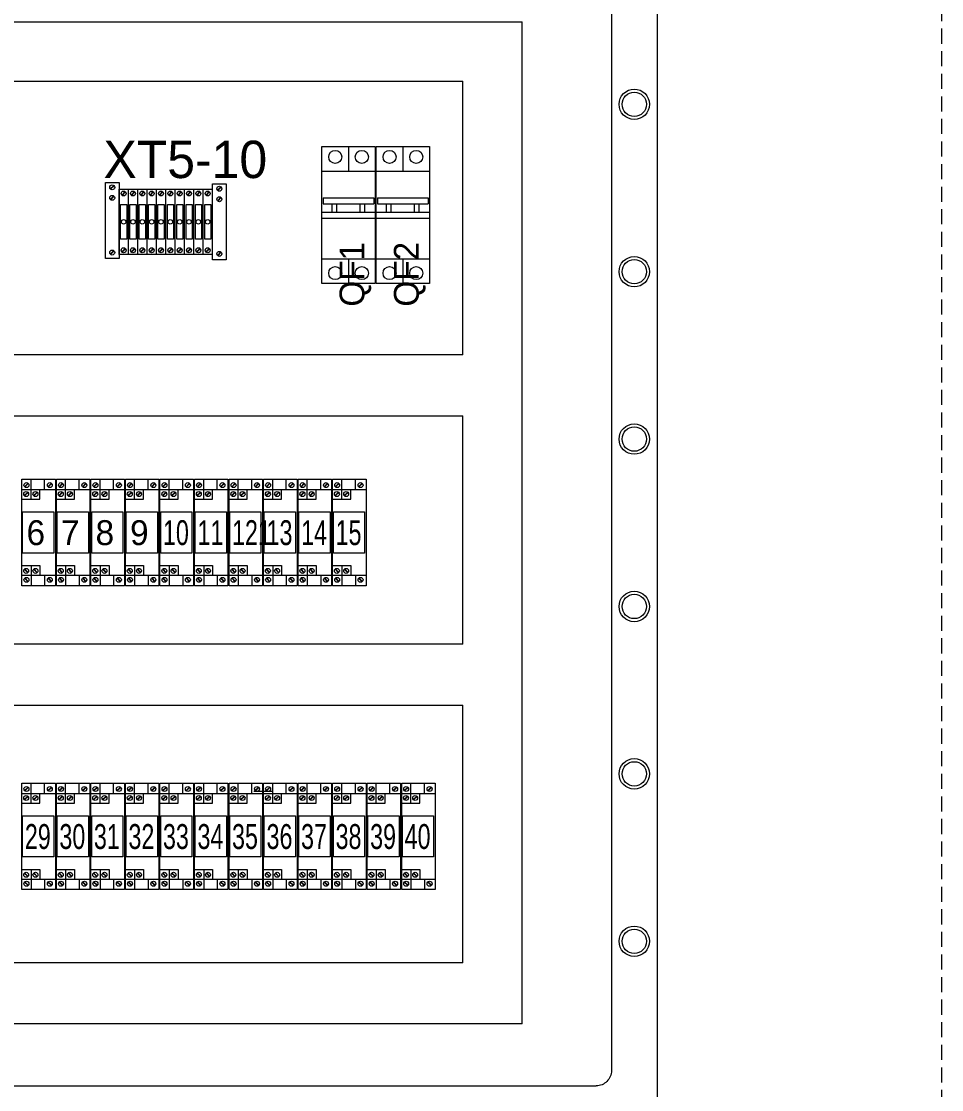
# Model space of a CAD drawing. Header units: millimetres. Extents: x 32721 to 72822, y 57624 to 123188.
# Drawn here: x 33517.5 to 33823.3, y 61652.4 to 62007.2 of the extents above; entities that cross this region are included whole.
import ezdxf

# ---------------------------------------------------------------- set-up
doc = ezdxf.new("R2010")
doc.units = ezdxf.units.MM
doc.header["$LTSCALE"] = 10
doc.linetypes.add('DASHED', pattern=[0.75, 0.5, -0.25])
doc.layers.add('1轮廓实线层', color=7, linetype='Continuous', lineweight=18)
doc.layers.add('6文字层', color=3, linetype='Continuous', lineweight=18)
doc.styles.add('样式 1', font='SIMYOU.TTF', dxfattribs={"width": 0.75})

msp = doc.modelspace()

# ---------------------------------------------------------------- linework, layer by layer
at = {"layer": '1轮廓实线层'}
for p, q in [((33066.02, 62007.08), (33683.86, 62007.08)), ((33683.86, 61674.25), (33683.86, 62007.08)), ((33085.75, 61987.38), (33664.14, 61987.38)), ((33664.14, 61896.4), (33664.14, 61987.38)), ((33617.36, 61965.63), (33626.2, 61965.63)), ((33617.36, 61920.14), (33617.36, 61965.63)), ((33626.2, 61965.63), (33635.04, 61965.63)), ((33626.2, 61965.63), (33626.2, 61957.47)), ((33635.04, 61965.63), (33635.04, 61920.14)), ((33635.43, 61965.63), (33644.27, 61965.63)), ((33635.43, 61920.14), (33635.43, 61965.63)), ((33644.27, 61965.63), (33653.12, 61965.63)), ((33644.27, 61965.63), (33644.27, 61957.47)), ((33653.12, 61965.63), (33653.12, 61920.14)), ((33617.36, 61957.47), (33635.04, 61957.47)), ((33635.43, 61957.47), (33653.12, 61957.47)), ((33617.81, 61948.65), (33634.59, 61948.65)), ((33617.81, 61948.65), (33617.81, 61946.65)), ((33617.81, 61946.65), (33634.59, 61946.65)), ((33620.8, 61943.89), (33620.8, 61946.65)), ((33622.33, 61943.89), (33622.33, 61946.65)), ((33630.07, 61943.89), (33630.07, 61946.65)), ((33631.6, 61943.89), (33631.6, 61946.65)), ((33634.59, 61948.65), (33634.59, 61946.65)), ((33635.88, 61948.65), (33652.66, 61948.65)), ((33635.88, 61948.65), (33635.88, 61946.65)), ((33635.88, 61946.65), (33652.66, 61946.65)), ((33638.87, 61943.89), (33638.87, 61946.65)), ((33640.4, 61943.89), (33640.4, 61946.65)), ((33648.15, 61943.89), (33648.15, 61946.65)), ((33649.67, 61943.89), (33649.67, 61946.65)), ((33652.66, 61948.65), (33652.66, 61946.65)), ((33617.36, 61943.89), (33635.04, 61943.89)), ((33617.36, 61941.88), (33635.04, 61941.88)), ((33635.43, 61943.89), (33653.12, 61943.89)), ((33635.43, 61941.88), (33653.12, 61941.88)), ((33617.36, 61928.3), (33635.04, 61928.3)), ((33626.2, 61928.3), (33626.2, 61920.14)), ((33635.43, 61928.3), (33653.12, 61928.3)), ((33644.27, 61928.3), (33644.27, 61920.14)), ((33626.2, 61920.14), (33617.36, 61920.14)), ((33635.04, 61920.14), (33626.2, 61920.14)), ((33644.27, 61920.14), (33635.43, 61920.14)), ((33653.12, 61920.14), (33644.27, 61920.14)), ((33664.14, 61896.4), (33085.75, 61896.4)), ((33085.74, 61876.18), (33664.15, 61876.18)), ((33664.15, 61800.37), (33664.15, 61876.18)), ((33664.15, 61800.37), (33085.74, 61800.37)), ((33085.74, 61780.15), (33664.15, 61780.15)), ((33664.15, 61694.47), (33664.15, 61780.15)), ((33664.15, 61694.47), (33085.74, 61694.47)), ((33683.86, 61674.25), (33066.02, 61674.25)), ((33041.37, 61653.67), (33708.51, 61653.67))]:
    msp.add_line(p, q, dxfattribs=at)
at = {"layer": '1轮廓实线层', "lineweight": 13}
for p, q in [((33545.39, 61953.7), (33549.94, 61953.7)), ((33545.39, 61928.43), (33545.39, 61953.7)), ((33547.04, 61951.54), (33548.2, 61952.7)), ((33547.14, 61951.44), (33548.3, 61952.6)), ((33549.94, 61953.7), (33549.94, 61928.43)), ((33580.99, 61953.24), (33585.54, 61953.24)), ((33580.99, 61927.97), (33580.99, 61953.24)), ((33585.54, 61953.24), (33585.54, 61927.97)), ((33547.04, 61948.07), (33548.2, 61949.23)), ((33547.14, 61947.96), (33548.3, 61949.13)), ((33549.94, 61951.47), (33552.97, 61951.47)), ((33549.94, 61929.74), (33549.94, 61951.47)), ((33550.83, 61949.5), (33551.99, 61950.66)), ((33550.93, 61949.4), (33552.09, 61950.56)), ((33552.97, 61951.47), (33552.97, 61929.74)), ((33553.05, 61951.47), (33556.08, 61951.47)), ((33553.05, 61929.74), (33553.05, 61951.47)), ((33553.93, 61949.5), (33555.09, 61950.66)), ((33554.03, 61949.4), (33555.19, 61950.56)), ((33556.08, 61951.47), (33556.08, 61929.74)), ((33556.15, 61951.47), (33559.18, 61951.47)), ((33556.15, 61929.74), (33556.15, 61951.47)), ((33557.04, 61949.5), (33558.2, 61950.66)), ((33557.14, 61949.4), (33558.3, 61950.56)), ((33559.18, 61951.47), (33559.18, 61929.74)), ((33559.26, 61951.47), (33562.29, 61951.47)), ((33559.26, 61929.74), (33559.26, 61951.47)), ((33560.14, 61949.5), (33561.3, 61950.66)), ((33560.24, 61949.4), (33561.4, 61950.56)), ((33562.29, 61951.47), (33562.29, 61929.74)), ((33562.36, 61951.47), (33565.39, 61951.47)), ((33562.36, 61929.74), (33562.36, 61951.47)), ((33563.25, 61949.5), (33564.41, 61950.66)), ((33563.35, 61949.4), (33564.51, 61950.56)), ((33565.39, 61951.47), (33565.39, 61929.74)), ((33565.47, 61951.47), (33568.5, 61951.47)), ((33565.47, 61929.74), (33565.47, 61951.47)), ((33566.35, 61949.5), (33567.51, 61950.66)), ((33566.45, 61949.4), (33567.61, 61950.56)), ((33568.5, 61951.47), (33568.5, 61929.74)), ((33568.57, 61951.47), (33571.6, 61951.47)), ((33568.57, 61929.74), (33568.57, 61951.47)), ((33569.46, 61949.5), (33570.62, 61950.66)), ((33569.56, 61949.4), (33570.72, 61950.56)), ((33571.6, 61951.47), (33571.6, 61929.74)), ((33571.68, 61951.47), (33574.71, 61951.47)), ((33571.68, 61929.74), (33571.68, 61951.47)), ((33572.56, 61949.5), (33573.72, 61950.66)), ((33572.66, 61949.4), (33573.82, 61950.56)), ((33574.71, 61951.47), (33574.71, 61929.74)), ((33574.78, 61951.47), (33577.81, 61951.47)), ((33574.78, 61929.74), (33574.78, 61951.47)), ((33575.67, 61949.5), (33576.83, 61950.66)), ((33575.77, 61949.4), (33576.93, 61950.56)), ((33577.81, 61951.47), (33577.81, 61929.74)), ((33577.89, 61951.47), (33580.92, 61951.47)), ((33577.89, 61929.74), (33577.89, 61951.47)), ((33578.77, 61949.5), (33579.93, 61950.66)), ((33578.87, 61949.4), (33580.03, 61950.56)), ((33580.92, 61951.47), (33580.92, 61929.74)), ((33580.99, 61929.74), (33580.99, 61951.47)), ((33582.63, 61951.09), (33583.8, 61952.25)), ((33582.74, 61950.98), (33583.9, 61952.15)), ((33582.63, 61947.61), (33583.8, 61948.77)), ((33582.74, 61947.51), (33583.9, 61948.67)), ((33550.83, 61930.65), (33551.99, 61931.81)), ((33550.93, 61930.55), (33552.09, 61931.71)), ((33553.93, 61930.65), (33555.09, 61931.81)), ((33554.03, 61930.55), (33555.19, 61931.71)), ((33557.04, 61930.65), (33558.2, 61931.81)), ((33557.14, 61930.55), (33558.3, 61931.71)), ((33560.14, 61930.65), (33561.3, 61931.81)), ((33560.24, 61930.55), (33561.4, 61931.71)), ((33563.25, 61930.65), (33564.41, 61931.81)), ((33563.35, 61930.55), (33564.51, 61931.71)), ((33566.35, 61930.65), (33567.51, 61931.81)), ((33566.45, 61930.55), (33567.61, 61931.71)), ((33569.46, 61930.65), (33570.62, 61931.81)), ((33569.56, 61930.55), (33570.72, 61931.71)), ((33572.56, 61930.65), (33573.72, 61931.81)), ((33572.66, 61930.55), (33573.82, 61931.71)), ((33575.67, 61930.65), (33576.83, 61931.81)), ((33575.77, 61930.55), (33576.93, 61931.71)), ((33578.77, 61930.65), (33579.93, 61931.81)), ((33578.87, 61930.55), (33580.03, 61931.71)), ((33549.94, 61928.43), (33545.39, 61928.43)), ((33547.04, 61929.9), (33548.2, 61931.06)), ((33547.14, 61929.8), (33548.3, 61930.96)), ((33552.97, 61929.74), (33549.94, 61929.74)), ((33556.08, 61929.74), (33553.05, 61929.74)), ((33559.18, 61929.74), (33556.15, 61929.74)), ((33562.29, 61929.74), (33559.26, 61929.74)), ((33565.39, 61929.74), (33562.36, 61929.74)), ((33568.5, 61929.74), (33565.47, 61929.74)), ((33571.6, 61929.74), (33568.57, 61929.74)), ((33574.71, 61929.74), (33571.68, 61929.74)), ((33577.81, 61929.74), (33574.78, 61929.74)), ((33580.92, 61929.74), (33577.89, 61929.74)), ((33585.54, 61927.97), (33580.99, 61927.97)), ((33582.63, 61929.44), (33583.8, 61930.61)), ((33582.74, 61929.34), (33583.9, 61930.5)), ((33517.65, 61855.14), (33528.77, 61855.14)), ((33517.65, 61819.76), (33517.65, 61855.14)), ((33518.53, 61852.66), (33519.69, 61853.82)), ((33518.63, 61852.56), (33519.79, 61853.72)), ((33520.7, 61852.27), (33520.7, 61855.14)), ((33525.21, 61851.69), (33525.21, 61855.14)), ((33526.3, 61852.66), (33527.46, 61853.82)), ((33526.4, 61852.56), (33527.56, 61853.72)), ((33528.77, 61855.14), (33528.77, 61819.76)), ((33529.12, 61855.14), (33540.24, 61855.14)), ((33529.12, 61819.76), (33529.12, 61855.14)), ((33530, 61852.66), (33531.16, 61853.82)), ((33530.1, 61852.56), (33531.26, 61853.72)), ((33532.17, 61852.27), (33532.17, 61855.14)), ((33536.68, 61851.69), (33536.68, 61855.14)), ((33537.77, 61852.66), (33538.94, 61853.82)), ((33537.88, 61852.56), (33539.04, 61853.72)), ((33540.24, 61855.14), (33540.24, 61819.76)), ((33540.6, 61855.14), (33551.72, 61855.14)), ((33540.6, 61819.76), (33540.6, 61855.14)), ((33541.47, 61852.66), (33542.63, 61853.82)), ((33541.58, 61852.56), (33542.74, 61853.72)), ((33543.65, 61852.27), (33543.65, 61855.14)), ((33548.15, 61851.69), (33548.15, 61855.14)), ((33549.25, 61852.66), (33550.41, 61853.82)), ((33549.35, 61852.56), (33550.51, 61853.72)), ((33551.72, 61855.14), (33551.72, 61819.76)), ((33552.07, 61855.14), (33563.19, 61855.14)), ((33552.07, 61819.76), (33552.07, 61855.14)), ((33552.95, 61852.66), (33554.11, 61853.82)), ((33553.05, 61852.56), (33554.21, 61853.72)), ((33555.12, 61852.27), (33555.12, 61855.14)), ((33559.62, 61851.69), (33559.62, 61855.14)), ((33560.72, 61852.66), (33561.88, 61853.82)), ((33560.82, 61852.56), (33561.98, 61853.72)), ((33563.19, 61855.14), (33563.19, 61819.76)), ((33563.54, 61855.14), (33574.66, 61855.14)), ((33563.54, 61819.76), (33563.54, 61855.14)), ((33564.42, 61852.66), (33565.58, 61853.82)), ((33564.52, 61852.56), (33565.68, 61853.72)), ((33566.59, 61852.27), (33566.59, 61855.14)), ((33571.1, 61851.69), (33571.1, 61855.14)), ((33572.19, 61852.66), (33573.35, 61853.82)), ((33572.29, 61852.56), (33573.46, 61853.72)), ((33574.66, 61855.14), (33574.66, 61819.76)), ((33575.02, 61855.14), (33586.14, 61855.14)), ((33575.02, 61819.76), (33575.02, 61855.14)), ((33575.89, 61852.66), (33577.05, 61853.82)), ((33575.99, 61852.56), (33577.16, 61853.72)), ((33578.07, 61852.27), (33578.07, 61855.14)), ((33582.57, 61851.69), (33582.57, 61855.14)), ((33583.67, 61852.66), (33584.83, 61853.82)), ((33583.77, 61852.56), (33584.93, 61853.72)), ((33586.14, 61855.14), (33586.14, 61819.76)), ((33586.49, 61855.14), (33597.61, 61855.14)), ((33586.49, 61819.76), (33586.49, 61855.14)), ((33587.37, 61852.66), (33588.53, 61853.82)), ((33587.47, 61852.56), (33588.63, 61853.72)), ((33589.54, 61852.27), (33589.54, 61855.14)), ((33594.04, 61851.69), (33594.04, 61855.14)), ((33595.14, 61852.66), (33596.3, 61853.82)), ((33595.24, 61852.56), (33596.4, 61853.72)), ((33597.61, 61855.14), (33597.61, 61819.76)), ((33597.96, 61855.14), (33609.08, 61855.14)), ((33597.96, 61819.76), (33597.96, 61855.14)), ((33598.84, 61852.66), (33600, 61853.82)), ((33598.94, 61852.56), (33600.1, 61853.72)), ((33601.01, 61852.27), (33601.01, 61855.14)), ((33605.52, 61851.69), (33605.52, 61855.14)), ((33606.61, 61852.66), (33607.77, 61853.82)), ((33606.71, 61852.56), (33607.88, 61853.72)), ((33609.08, 61855.14), (33609.08, 61819.76)), ((33609.44, 61855.14), (33620.55, 61855.14)), ((33609.44, 61819.76), (33609.44, 61855.14)), ((33610.31, 61852.66), (33611.47, 61853.82)), ((33610.41, 61852.56), (33611.58, 61853.72)), ((33612.49, 61852.27), (33612.49, 61855.14)), ((33616.99, 61851.69), (33616.99, 61855.14)), ((33618.09, 61852.66), (33619.25, 61853.82)), ((33618.19, 61852.56), (33619.35, 61853.72)), ((33620.55, 61855.14), (33620.55, 61819.76)), ((33620.91, 61855.14), (33632.03, 61855.14)), ((33620.91, 61819.76), (33620.91, 61855.14)), ((33621.78, 61852.66), (33622.95, 61853.82)), ((33621.89, 61852.56), (33623.05, 61853.72)), ((33623.96, 61852.27), (33623.96, 61855.14)), ((33628.46, 61851.69), (33628.46, 61855.14)), ((33629.56, 61852.66), (33630.72, 61853.82)), ((33629.66, 61852.56), (33630.82, 61853.72)), ((33632.03, 61855.14), (33632.03, 61819.76)), ((33517.65, 61851.69), (33528.77, 61851.69)), ((33518.45, 61849.68), (33519.61, 61850.84)), ((33518.55, 61849.58), (33519.72, 61850.74)), ((33520.7, 61848.48), (33520.7, 61852.27)), ((33521.52, 61849.68), (33522.68, 61850.84)), ((33521.62, 61849.58), (33522.78, 61850.74)), ((33523.65, 61848.48), (33523.65, 61851.69)), ((33529.12, 61851.69), (33540.24, 61851.69)), ((33529.93, 61849.68), (33531.09, 61850.84)), ((33530.03, 61849.58), (33531.19, 61850.74)), ((33532.17, 61848.48), (33532.17, 61852.27)), ((33532.99, 61849.68), (33534.15, 61850.84)), ((33533.09, 61849.58), (33534.25, 61850.74)), ((33535.13, 61848.48), (33535.13, 61851.69)), ((33540.6, 61851.69), (33551.72, 61851.69)), ((33541.4, 61849.68), (33542.56, 61850.84)), ((33541.5, 61849.58), (33542.66, 61850.74)), ((33543.65, 61848.48), (33543.65, 61852.27)), ((33544.46, 61849.68), (33545.62, 61850.84)), ((33544.56, 61849.58), (33545.73, 61850.74)), ((33546.6, 61848.48), (33546.6, 61851.69)), ((33552.07, 61851.69), (33563.19, 61851.69)), ((33552.87, 61849.68), (33554.03, 61850.84)), ((33552.97, 61849.58), (33554.14, 61850.74)), ((33555.12, 61848.48), (33555.12, 61852.27)), ((33555.94, 61849.68), (33557.1, 61850.84)), ((33556.04, 61849.58), (33557.2, 61850.74)), ((33558.07, 61848.48), (33558.07, 61851.69)), ((33563.54, 61851.69), (33574.66, 61851.69)), ((33564.34, 61849.68), (33565.51, 61850.84)), ((33564.45, 61849.58), (33565.61, 61850.74)), ((33566.59, 61848.48), (33566.59, 61852.27)), ((33567.41, 61849.68), (33568.57, 61850.84)), ((33567.51, 61849.58), (33568.67, 61850.74)), ((33569.54, 61848.48), (33569.54, 61851.69)), ((33575.02, 61851.69), (33586.14, 61851.69)), ((33575.82, 61849.68), (33576.98, 61850.84)), ((33575.92, 61849.58), (33577.08, 61850.74)), ((33578.07, 61848.48), (33578.07, 61852.27)), ((33578.88, 61849.68), (33580.04, 61850.84)), ((33578.98, 61849.58), (33580.14, 61850.74)), ((33581.02, 61848.48), (33581.02, 61851.69)), ((33586.49, 61851.69), (33597.61, 61851.69)), ((33587.29, 61849.68), (33588.45, 61850.84)), ((33587.39, 61849.58), (33588.55, 61850.74)), ((33589.54, 61848.48), (33589.54, 61852.27)), ((33590.35, 61849.68), (33591.52, 61850.84)), ((33590.46, 61849.58), (33591.62, 61850.74)), ((33592.49, 61848.48), (33592.49, 61851.69)), ((33597.96, 61851.69), (33609.08, 61851.69)), ((33598.76, 61849.68), (33599.93, 61850.84)), ((33598.87, 61849.58), (33600.03, 61850.74)), ((33601.01, 61848.48), (33601.01, 61852.27)), ((33601.83, 61849.68), (33602.99, 61850.84)), ((33601.93, 61849.58), (33603.09, 61850.74)), ((33603.96, 61848.48), (33603.96, 61851.69)), ((33609.44, 61851.69), (33620.55, 61851.69)), ((33610.24, 61849.68), (33611.4, 61850.84)), ((33610.34, 61849.58), (33611.5, 61850.74)), ((33612.49, 61848.48), (33612.49, 61852.27)), ((33613.3, 61849.68), (33614.46, 61850.84)), ((33613.4, 61849.58), (33614.56, 61850.74)), ((33615.44, 61848.48), (33615.44, 61851.69)), ((33620.91, 61851.69), (33632.03, 61851.69)), ((33621.71, 61849.68), (33622.87, 61850.84)), ((33621.81, 61849.58), (33622.97, 61850.74)), ((33623.96, 61848.48), (33623.96, 61852.27)), ((33624.77, 61849.68), (33625.94, 61850.84)), ((33624.88, 61849.58), (33626.04, 61850.74)), ((33626.91, 61848.48), (33626.91, 61851.69)), ((33517.65, 61848.48), (33523.65, 61848.48)), ((33529.12, 61848.48), (33535.13, 61848.48)), ((33540.6, 61848.48), (33546.6, 61848.48)), ((33552.07, 61848.48), (33558.07, 61848.48)), ((33563.54, 61848.48), (33569.54, 61848.48)), ((33575.02, 61848.48), (33581.02, 61848.48)), ((33586.49, 61848.48), (33592.49, 61848.48)), ((33597.96, 61848.48), (33603.96, 61848.48)), ((33609.44, 61848.48), (33615.44, 61848.48)), ((33620.91, 61848.48), (33626.91, 61848.48)), ((33517.65, 61826.43), (33523.65, 61826.43)), ((33518.45, 61825.23), (33519.61, 61824.07)), ((33518.55, 61825.33), (33519.72, 61824.17)), ((33520.7, 61826.43), (33520.7, 61822.64)), ((33521.52, 61825.23), (33522.68, 61824.07)), ((33521.62, 61825.33), (33522.78, 61824.17)), ((33523.65, 61826.43), (33523.65, 61823.22)), ((33529.12, 61826.43), (33535.13, 61826.43)), ((33529.93, 61825.23), (33531.09, 61824.07)), ((33530.03, 61825.33), (33531.19, 61824.17)), ((33532.17, 61826.43), (33532.17, 61822.64)), ((33532.99, 61825.23), (33534.15, 61824.07)), ((33533.09, 61825.33), (33534.25, 61824.17)), ((33535.13, 61826.43), (33535.13, 61823.22)), ((33540.6, 61826.43), (33546.6, 61826.43)), ((33541.4, 61825.23), (33542.56, 61824.07)), ((33541.5, 61825.33), (33542.66, 61824.17)), ((33543.65, 61826.43), (33543.65, 61822.64)), ((33544.46, 61825.23), (33545.62, 61824.07)), ((33544.56, 61825.33), (33545.73, 61824.17)), ((33546.6, 61826.43), (33546.6, 61823.22)), ((33552.07, 61826.43), (33558.07, 61826.43)), ((33552.87, 61825.23), (33554.03, 61824.07)), ((33552.97, 61825.33), (33554.14, 61824.17)), ((33555.12, 61826.43), (33555.12, 61822.64)), ((33555.94, 61825.23), (33557.1, 61824.07)), ((33556.04, 61825.33), (33557.2, 61824.17)), ((33558.07, 61826.43), (33558.07, 61823.22)), ((33563.54, 61826.43), (33569.54, 61826.43)), ((33564.34, 61825.23), (33565.51, 61824.07)), ((33564.45, 61825.33), (33565.61, 61824.17)), ((33566.59, 61826.43), (33566.59, 61822.64)), ((33567.41, 61825.23), (33568.57, 61824.07)), ((33567.51, 61825.33), (33568.67, 61824.17)), ((33569.54, 61826.43), (33569.54, 61823.22)), ((33575.02, 61826.43), (33581.02, 61826.43)), ((33575.82, 61825.23), (33576.98, 61824.07)), ((33575.92, 61825.33), (33577.08, 61824.17)), ((33578.07, 61826.43), (33578.07, 61822.64)), ((33578.88, 61825.23), (33580.04, 61824.07)), ((33578.98, 61825.33), (33580.14, 61824.17)), ((33581.02, 61826.43), (33581.02, 61823.22)), ((33586.49, 61826.43), (33592.49, 61826.43)), ((33587.29, 61825.23), (33588.45, 61824.07)), ((33587.39, 61825.33), (33588.55, 61824.17)), ((33589.54, 61826.43), (33589.54, 61822.64)), ((33590.35, 61825.23), (33591.52, 61824.07)), ((33590.46, 61825.33), (33591.62, 61824.17)), ((33592.49, 61826.43), (33592.49, 61823.22)), ((33597.96, 61826.43), (33603.96, 61826.43)), ((33598.76, 61825.23), (33599.93, 61824.07)), ((33598.87, 61825.33), (33600.03, 61824.17)), ((33601.01, 61826.43), (33601.01, 61822.64)), ((33601.83, 61825.23), (33602.99, 61824.07)), ((33601.93, 61825.33), (33603.09, 61824.17)), ((33603.96, 61826.43), (33603.96, 61823.22)), ((33609.44, 61826.43), (33615.44, 61826.43)), ((33610.24, 61825.23), (33611.4, 61824.07)), ((33610.34, 61825.33), (33611.5, 61824.17)), ((33612.49, 61826.43), (33612.49, 61822.64)), ((33613.3, 61825.23), (33614.46, 61824.07)), ((33613.4, 61825.33), (33614.56, 61824.17)), ((33615.44, 61826.43), (33615.44, 61823.22)), ((33620.91, 61826.43), (33626.91, 61826.43)), ((33621.71, 61825.23), (33622.87, 61824.07)), ((33621.81, 61825.33), (33622.97, 61824.17)), ((33623.96, 61826.43), (33623.96, 61822.64)), ((33624.77, 61825.23), (33625.94, 61824.07)), ((33624.88, 61825.33), (33626.04, 61824.17)), ((33626.91, 61826.43), (33626.91, 61823.22)), ((33517.65, 61823.22), (33528.77, 61823.22)), ((33518.53, 61822.25), (33519.69, 61821.08)), ((33518.63, 61822.35), (33519.79, 61821.19)), ((33520.7, 61822.64), (33520.7, 61819.76)), ((33525.21, 61823.22), (33525.21, 61819.76)), ((33526.3, 61822.25), (33527.46, 61821.08)), ((33526.4, 61822.35), (33527.56, 61821.19)), ((33529.12, 61823.22), (33540.24, 61823.22)), ((33530, 61822.25), (33531.16, 61821.08)), ((33530.1, 61822.35), (33531.26, 61821.19)), ((33532.17, 61822.64), (33532.17, 61819.76)), ((33536.68, 61823.22), (33536.68, 61819.76)), ((33537.77, 61822.25), (33538.94, 61821.08)), ((33537.88, 61822.35), (33539.04, 61821.19)), ((33540.6, 61823.22), (33551.72, 61823.22)), ((33541.47, 61822.25), (33542.63, 61821.08)), ((33541.58, 61822.35), (33542.74, 61821.19)), ((33543.65, 61822.64), (33543.65, 61819.76)), ((33548.15, 61823.22), (33548.15, 61819.76)), ((33549.25, 61822.25), (33550.41, 61821.08)), ((33549.35, 61822.35), (33550.51, 61821.19)), ((33552.07, 61823.22), (33563.19, 61823.22)), ((33552.95, 61822.25), (33554.11, 61821.08)), ((33553.05, 61822.35), (33554.21, 61821.19)), ((33555.12, 61822.64), (33555.12, 61819.76)), ((33559.62, 61823.22), (33559.62, 61819.76)), ((33560.72, 61822.25), (33561.88, 61821.08)), ((33560.82, 61822.35), (33561.98, 61821.19)), ((33563.54, 61823.22), (33574.66, 61823.22)), ((33564.42, 61822.25), (33565.58, 61821.08)), ((33564.52, 61822.35), (33565.68, 61821.19)), ((33566.59, 61822.64), (33566.59, 61819.76)), ((33571.1, 61823.22), (33571.1, 61819.76)), ((33572.19, 61822.25), (33573.35, 61821.08)), ((33572.29, 61822.35), (33573.46, 61821.19)), ((33575.02, 61823.22), (33586.14, 61823.22)), ((33575.89, 61822.25), (33577.05, 61821.08)), ((33575.99, 61822.35), (33577.16, 61821.19)), ((33578.07, 61822.64), (33578.07, 61819.76)), ((33582.57, 61823.22), (33582.57, 61819.76)), ((33583.67, 61822.25), (33584.83, 61821.08)), ((33583.77, 61822.35), (33584.93, 61821.19)), ((33586.49, 61823.22), (33597.61, 61823.22)), ((33587.37, 61822.25), (33588.53, 61821.08)), ((33587.47, 61822.35), (33588.63, 61821.19)), ((33589.54, 61822.64), (33589.54, 61819.76)), ((33594.04, 61823.22), (33594.04, 61819.76)), ((33595.14, 61822.25), (33596.3, 61821.08)), ((33595.24, 61822.35), (33596.4, 61821.19)), ((33597.96, 61823.22), (33609.08, 61823.22)), ((33598.84, 61822.25), (33600, 61821.08)), ((33598.94, 61822.35), (33600.1, 61821.19)), ((33601.01, 61822.64), (33601.01, 61819.76)), ((33605.52, 61823.22), (33605.52, 61819.76)), ((33606.61, 61822.25), (33607.77, 61821.08)), ((33606.71, 61822.35), (33607.88, 61821.19)), ((33609.44, 61823.22), (33620.55, 61823.22)), ((33610.31, 61822.25), (33611.47, 61821.08)), ((33610.41, 61822.35), (33611.58, 61821.19)), ((33612.49, 61822.64), (33612.49, 61819.76)), ((33616.99, 61823.22), (33616.99, 61819.76)), ((33618.09, 61822.25), (33619.25, 61821.08)), ((33618.19, 61822.35), (33619.35, 61821.19)), ((33620.91, 61823.22), (33632.03, 61823.22)), ((33621.78, 61822.25), (33622.95, 61821.08)), ((33621.89, 61822.35), (33623.05, 61821.19)), ((33623.96, 61822.64), (33623.96, 61819.76)), ((33628.46, 61823.22), (33628.46, 61819.76)), ((33629.56, 61822.25), (33630.72, 61821.08)), ((33629.66, 61822.35), (33630.82, 61821.19)), ((33528.77, 61819.76), (33517.65, 61819.76)), ((33540.24, 61819.76), (33529.12, 61819.76)), ((33551.72, 61819.76), (33540.6, 61819.76)), ((33563.19, 61819.76), (33552.07, 61819.76)), ((33574.66, 61819.76), (33563.54, 61819.76)), ((33586.14, 61819.76), (33575.02, 61819.76)), ((33597.61, 61819.76), (33586.49, 61819.76)), ((33609.08, 61819.76), (33597.96, 61819.76)), ((33620.55, 61819.76), (33609.44, 61819.76)), ((33632.03, 61819.76), (33620.91, 61819.76)), ((33517.65, 61754.22), (33528.77, 61754.22)), ((33517.65, 61718.84), (33517.65, 61754.22)), ((33520.7, 61751.34), (33520.7, 61754.22)), ((33525.21, 61750.76), (33525.21, 61754.22)), ((33528.77, 61754.22), (33528.77, 61718.84)), ((33529.12, 61754.22), (33540.24, 61754.22)), ((33529.12, 61718.84), (33529.12, 61754.22)), ((33532.17, 61751.34), (33532.17, 61754.22)), ((33536.68, 61750.76), (33536.68, 61754.22)), ((33540.24, 61754.22), (33540.24, 61718.84)), ((33540.6, 61754.22), (33551.72, 61754.22)), ((33540.6, 61718.84), (33540.6, 61754.22)), ((33543.65, 61751.34), (33543.65, 61754.22)), ((33548.15, 61750.76), (33548.15, 61754.22)), ((33551.72, 61754.22), (33551.72, 61718.84)), ((33552.07, 61754.22), (33563.19, 61754.22)), ((33552.07, 61718.84), (33552.07, 61754.22)), ((33555.12, 61751.34), (33555.12, 61754.22)), ((33559.62, 61750.76), (33559.62, 61754.22)), ((33563.19, 61754.22), (33563.19, 61718.84)), ((33563.54, 61754.22), (33574.66, 61754.22)), ((33563.54, 61718.84), (33563.54, 61754.22)), ((33566.59, 61751.34), (33566.59, 61754.22)), ((33571.1, 61750.76), (33571.1, 61754.22)), ((33574.66, 61754.22), (33574.66, 61718.84)), ((33575.02, 61754.22), (33586.14, 61754.22)), ((33575.02, 61718.84), (33575.02, 61754.22)), ((33578.07, 61751.34), (33578.07, 61754.22)), ((33582.57, 61750.76), (33582.57, 61754.22)), ((33586.14, 61754.22), (33586.14, 61718.84)), ((33586.49, 61754.22), (33597.61, 61754.22)), ((33586.49, 61718.84), (33586.49, 61754.22)), ((33589.54, 61751.34), (33589.54, 61754.22)), ((33594.04, 61750.76), (33594.04, 61754.22)), ((33597.61, 61754.22), (33597.61, 61718.84)), ((33597.96, 61754.22), (33609.08, 61754.22)), ((33597.96, 61718.84), (33597.96, 61754.22)), ((33601.01, 61751.34), (33601.01, 61754.22)), ((33605.52, 61750.76), (33605.52, 61754.22)), ((33609.08, 61754.22), (33609.08, 61718.84)), ((33609.44, 61754.22), (33620.55, 61754.22)), ((33609.44, 61718.84), (33609.44, 61754.22)), ((33612.49, 61751.34), (33612.49, 61754.22)), ((33616.99, 61750.76), (33616.99, 61754.22)), ((33620.55, 61754.22), (33620.55, 61718.84)), ((33620.91, 61754.22), (33632.03, 61754.22)), ((33620.91, 61718.84), (33620.91, 61754.22)), ((33623.96, 61751.34), (33623.96, 61754.22)), ((33628.46, 61750.76), (33628.46, 61754.22)), ((33632.03, 61754.22), (33632.03, 61718.84)), ((33632.38, 61754.22), (33643.5, 61754.22)), ((33632.38, 61718.84), (33632.38, 61754.22)), ((33635.43, 61751.34), (33635.43, 61754.22)), ((33639.94, 61750.76), (33639.94, 61754.22)), ((33643.5, 61754.22), (33643.5, 61718.84)), ((33643.86, 61754.22), (33654.97, 61754.22)), ((33643.86, 61718.84), (33643.86, 61754.22)), ((33646.9, 61751.34), (33646.9, 61754.22)), ((33651.41, 61750.76), (33651.41, 61754.22)), ((33654.97, 61754.22), (33654.97, 61718.84)), ((33517.65, 61750.76), (33528.77, 61750.76)), ((33518.53, 61751.74), (33519.69, 61752.9)), ((33518.63, 61751.63), (33519.79, 61752.8)), ((33520.7, 61747.55), (33520.7, 61751.34)), ((33523.65, 61747.55), (33523.65, 61750.76)), ((33526.3, 61751.74), (33527.46, 61752.9)), ((33526.4, 61751.63), (33527.56, 61752.8)), ((33529.12, 61750.76), (33540.24, 61750.76)), ((33530, 61751.74), (33531.16, 61752.9)), ((33530.1, 61751.63), (33531.26, 61752.8)), ((33532.17, 61747.55), (33532.17, 61751.34)), ((33535.13, 61747.55), (33535.13, 61750.76)), ((33537.77, 61751.74), (33538.94, 61752.9)), ((33537.88, 61751.63), (33539.04, 61752.8)), ((33540.6, 61750.76), (33551.72, 61750.76)), ((33541.47, 61751.74), (33542.63, 61752.9)), ((33541.58, 61751.63), (33542.74, 61752.8)), ((33543.65, 61747.55), (33543.65, 61751.34)), ((33546.6, 61747.55), (33546.6, 61750.76)), ((33549.25, 61751.74), (33550.41, 61752.9)), ((33549.35, 61751.63), (33550.51, 61752.8)), ((33552.07, 61750.76), (33563.19, 61750.76)), ((33552.95, 61751.74), (33554.11, 61752.9)), ((33553.05, 61751.63), (33554.21, 61752.8)), ((33555.12, 61747.55), (33555.12, 61751.34)), ((33558.07, 61747.55), (33558.07, 61750.76)), ((33560.72, 61751.74), (33561.88, 61752.9)), ((33560.82, 61751.63), (33561.98, 61752.8)), ((33563.54, 61750.76), (33574.66, 61750.76)), ((33564.42, 61751.74), (33565.58, 61752.9)), ((33564.52, 61751.63), (33565.68, 61752.8)), ((33566.59, 61747.55), (33566.59, 61751.34)), ((33569.54, 61747.55), (33569.54, 61750.76)), ((33572.19, 61751.74), (33573.35, 61752.9)), ((33572.29, 61751.63), (33573.46, 61752.8)), ((33575.02, 61750.76), (33586.14, 61750.76)), ((33575.89, 61751.74), (33577.05, 61752.9)), ((33575.99, 61751.63), (33577.16, 61752.8)), ((33578.07, 61747.55), (33578.07, 61751.34)), ((33581.02, 61747.55), (33581.02, 61750.76)), ((33583.67, 61751.74), (33584.83, 61752.9)), ((33583.77, 61751.63), (33584.93, 61752.8)), ((33586.49, 61750.76), (33597.61, 61750.76)), ((33587.37, 61751.74), (33588.53, 61752.9)), ((33587.47, 61751.63), (33588.63, 61752.8)), ((33589.54, 61747.55), (33589.54, 61751.34)), ((33592.49, 61747.55), (33592.49, 61750.76)), ((33599.33, 61751.42), (33594.78, 61751.42)), ((33595.14, 61751.74), (33596.3, 61752.9)), ((33595.24, 61751.63), (33596.4, 61752.8)), ((33599.96, 61751.42), (33595.41, 61751.42)), ((33600.99, 61751.42), (33596.44, 61751.42)), ((33597.96, 61750.76), (33609.08, 61750.76)), ((33598.84, 61751.74), (33600, 61752.9)), ((33598.94, 61751.63), (33600.1, 61752.8)), ((33601.01, 61747.55), (33601.01, 61751.34)), ((33603.96, 61747.55), (33603.96, 61750.76)), ((33606.61, 61751.74), (33607.77, 61752.9)), ((33606.71, 61751.63), (33607.88, 61752.8)), ((33609.44, 61750.76), (33620.55, 61750.76)), ((33610.31, 61751.74), (33611.47, 61752.9)), ((33610.41, 61751.63), (33611.58, 61752.8)), ((33612.49, 61747.55), (33612.49, 61751.34)), ((33615.44, 61747.55), (33615.44, 61750.76)), ((33618.09, 61751.74), (33619.25, 61752.9)), ((33618.19, 61751.63), (33619.35, 61752.8)), ((33620.91, 61750.76), (33632.03, 61750.76)), ((33621.78, 61751.74), (33622.95, 61752.9)), ((33621.89, 61751.63), (33623.05, 61752.8)), ((33623.96, 61747.55), (33623.96, 61751.34)), ((33626.91, 61747.55), (33626.91, 61750.76)), ((33629.56, 61751.74), (33630.72, 61752.9)), ((33629.66, 61751.63), (33630.82, 61752.8)), ((33632.38, 61750.76), (33643.5, 61750.76)), ((33633.26, 61751.74), (33634.42, 61752.9)), ((33633.36, 61751.63), (33634.52, 61752.8)), ((33635.43, 61747.55), (33635.43, 61751.34)), ((33638.38, 61747.55), (33638.38, 61750.76)), ((33641.03, 61751.74), (33642.19, 61752.9)), ((33641.13, 61751.63), (33642.29, 61752.8)), ((33643.86, 61750.76), (33654.97, 61750.76)), ((33644.73, 61751.74), (33645.89, 61752.9)), ((33644.83, 61751.63), (33645.99, 61752.8)), ((33646.9, 61747.55), (33646.9, 61751.34)), ((33649.86, 61747.55), (33649.86, 61750.76)), ((33652.5, 61751.74), (33653.67, 61752.9)), ((33652.61, 61751.63), (33653.77, 61752.8)), ((33517.65, 61747.55), (33523.65, 61747.55)), ((33518.45, 61748.75), (33519.61, 61749.92)), ((33518.55, 61748.65), (33519.72, 61749.81)), ((33521.52, 61748.75), (33522.68, 61749.92)), ((33521.62, 61748.65), (33522.78, 61749.81)), ((33529.12, 61747.55), (33535.13, 61747.55)), ((33529.93, 61748.75), (33531.09, 61749.92)), ((33530.03, 61748.65), (33531.19, 61749.81)), ((33532.99, 61748.75), (33534.15, 61749.92)), ((33533.09, 61748.65), (33534.25, 61749.81)), ((33540.6, 61747.55), (33546.6, 61747.55)), ((33541.4, 61748.75), (33542.56, 61749.92)), ((33541.5, 61748.65), (33542.66, 61749.81)), ((33544.46, 61748.75), (33545.62, 61749.92)), ((33544.56, 61748.65), (33545.73, 61749.81)), ((33552.07, 61747.55), (33558.07, 61747.55)), ((33552.87, 61748.75), (33554.03, 61749.92)), ((33552.97, 61748.65), (33554.14, 61749.81)), ((33555.94, 61748.75), (33557.1, 61749.92)), ((33556.04, 61748.65), (33557.2, 61749.81)), ((33563.54, 61747.55), (33569.54, 61747.55)), ((33564.34, 61748.75), (33565.51, 61749.92)), ((33564.45, 61748.65), (33565.61, 61749.81)), ((33567.41, 61748.75), (33568.57, 61749.92)), ((33567.51, 61748.65), (33568.67, 61749.81)), ((33575.02, 61747.55), (33581.02, 61747.55)), ((33575.82, 61748.75), (33576.98, 61749.92)), ((33575.92, 61748.65), (33577.08, 61749.81)), ((33578.88, 61748.75), (33580.04, 61749.92)), ((33578.98, 61748.65), (33580.14, 61749.81)), ((33586.49, 61747.55), (33592.49, 61747.55)), ((33587.29, 61748.75), (33588.45, 61749.92)), ((33587.39, 61748.65), (33588.55, 61749.81)), ((33590.35, 61748.75), (33591.52, 61749.92)), ((33590.46, 61748.65), (33591.62, 61749.81)), ((33597.96, 61747.55), (33603.96, 61747.55)), ((33598.76, 61748.75), (33599.93, 61749.92)), ((33598.87, 61748.65), (33600.03, 61749.81)), ((33601.83, 61748.75), (33602.99, 61749.92)), ((33601.93, 61748.65), (33603.09, 61749.81)), ((33609.44, 61747.55), (33615.44, 61747.55)), ((33610.24, 61748.75), (33611.4, 61749.92)), ((33610.34, 61748.65), (33611.5, 61749.81)), ((33613.3, 61748.75), (33614.46, 61749.92)), ((33613.4, 61748.65), (33614.56, 61749.81)), ((33620.91, 61747.55), (33626.91, 61747.55)), ((33621.71, 61748.75), (33622.87, 61749.92)), ((33621.81, 61748.65), (33622.97, 61749.81)), ((33624.77, 61748.75), (33625.94, 61749.92)), ((33624.88, 61748.65), (33626.04, 61749.81)), ((33632.38, 61747.55), (33638.38, 61747.55)), ((33633.18, 61748.75), (33634.35, 61749.92)), ((33633.29, 61748.65), (33634.45, 61749.81)), ((33636.25, 61748.75), (33637.41, 61749.92)), ((33636.35, 61748.65), (33637.51, 61749.81)), ((33643.86, 61747.55), (33649.86, 61747.55)), ((33644.66, 61748.75), (33645.82, 61749.92)), ((33644.76, 61748.65), (33645.92, 61749.81)), ((33647.72, 61748.75), (33648.88, 61749.92)), ((33647.82, 61748.65), (33648.98, 61749.81)), ((33517.65, 61725.5), (33523.65, 61725.5)), ((33520.7, 61725.5), (33520.7, 61721.71)), ((33523.65, 61725.5), (33523.65, 61722.29)), ((33529.12, 61725.5), (33535.13, 61725.5)), ((33532.17, 61725.5), (33532.17, 61721.71)), ((33535.13, 61725.5), (33535.13, 61722.29)), ((33540.6, 61725.5), (33546.6, 61725.5)), ((33543.65, 61725.5), (33543.65, 61721.71)), ((33546.6, 61725.5), (33546.6, 61722.29)), ((33552.07, 61725.5), (33558.07, 61725.5)), ((33555.12, 61725.5), (33555.12, 61721.71)), ((33558.07, 61725.5), (33558.07, 61722.29)), ((33563.54, 61725.5), (33569.54, 61725.5)), ((33566.59, 61725.5), (33566.59, 61721.71)), ((33569.54, 61725.5), (33569.54, 61722.29)), ((33575.02, 61725.5), (33581.02, 61725.5)), ((33578.07, 61725.5), (33578.07, 61721.71)), ((33581.02, 61725.5), (33581.02, 61722.29)), ((33586.49, 61725.5), (33592.49, 61725.5)), ((33589.54, 61725.5), (33589.54, 61721.71)), ((33592.49, 61725.5), (33592.49, 61722.29)), ((33597.96, 61725.5), (33603.96, 61725.5)), ((33601.01, 61725.5), (33601.01, 61721.71)), ((33603.96, 61725.5), (33603.96, 61722.29)), ((33609.44, 61725.5), (33615.44, 61725.5)), ((33612.49, 61725.5), (33612.49, 61721.71)), ((33615.44, 61725.5), (33615.44, 61722.29)), ((33620.91, 61725.5), (33626.91, 61725.5)), ((33623.96, 61725.5), (33623.96, 61721.71)), ((33626.91, 61725.5), (33626.91, 61722.29)), ((33632.38, 61725.5), (33638.38, 61725.5)), ((33635.43, 61725.5), (33635.43, 61721.71)), ((33638.38, 61725.5), (33638.38, 61722.29)), ((33643.86, 61725.5), (33649.86, 61725.5)), ((33646.9, 61725.5), (33646.9, 61721.71)), ((33649.86, 61725.5), (33649.86, 61722.29)), ((33517.65, 61722.29), (33528.77, 61722.29)), ((33518.45, 61724.3), (33519.61, 61723.14)), ((33518.55, 61724.4), (33519.72, 61723.24)), ((33521.52, 61724.3), (33522.68, 61723.14)), ((33521.62, 61724.4), (33522.78, 61723.24)), ((33525.21, 61722.29), (33525.21, 61718.84)), ((33529.12, 61722.29), (33540.24, 61722.29)), ((33529.93, 61724.3), (33531.09, 61723.14)), ((33530.03, 61724.4), (33531.19, 61723.24)), ((33532.99, 61724.3), (33534.15, 61723.14)), ((33533.09, 61724.4), (33534.25, 61723.24)), ((33536.68, 61722.29), (33536.68, 61718.84)), ((33540.6, 61722.29), (33551.72, 61722.29)), ((33541.4, 61724.3), (33542.56, 61723.14)), ((33541.5, 61724.4), (33542.66, 61723.24)), ((33544.46, 61724.3), (33545.62, 61723.14)), ((33544.56, 61724.4), (33545.73, 61723.24)), ((33548.15, 61722.29), (33548.15, 61718.84)), ((33552.07, 61722.29), (33563.19, 61722.29)), ((33552.87, 61724.3), (33554.03, 61723.14)), ((33552.97, 61724.4), (33554.14, 61723.24)), ((33555.94, 61724.3), (33557.1, 61723.14)), ((33556.04, 61724.4), (33557.2, 61723.24)), ((33559.62, 61722.29), (33559.62, 61718.84)), ((33563.54, 61722.29), (33574.66, 61722.29)), ((33564.34, 61724.3), (33565.51, 61723.14)), ((33564.45, 61724.4), (33565.61, 61723.24)), ((33567.41, 61724.3), (33568.57, 61723.14)), ((33567.51, 61724.4), (33568.67, 61723.24)), ((33571.1, 61722.29), (33571.1, 61718.84)), ((33575.02, 61722.29), (33586.14, 61722.29)), ((33575.82, 61724.3), (33576.98, 61723.14)), ((33575.92, 61724.4), (33577.08, 61723.24)), ((33578.88, 61724.3), (33580.04, 61723.14)), ((33578.98, 61724.4), (33580.14, 61723.24)), ((33582.57, 61722.29), (33582.57, 61718.84)), ((33586.49, 61722.29), (33597.61, 61722.29)), ((33587.29, 61724.3), (33588.45, 61723.14)), ((33587.39, 61724.4), (33588.55, 61723.24)), ((33590.35, 61724.3), (33591.52, 61723.14)), ((33590.46, 61724.4), (33591.62, 61723.24)), ((33594.04, 61722.29), (33594.04, 61718.84)), ((33597.96, 61722.29), (33609.08, 61722.29)), ((33598.76, 61724.3), (33599.93, 61723.14)), ((33598.87, 61724.4), (33600.03, 61723.24)), ((33601.83, 61724.3), (33602.99, 61723.14)), ((33601.93, 61724.4), (33603.09, 61723.24)), ((33605.52, 61722.29), (33605.52, 61718.84)), ((33609.44, 61722.29), (33620.55, 61722.29)), ((33610.24, 61724.3), (33611.4, 61723.14)), ((33610.34, 61724.4), (33611.5, 61723.24)), ((33613.3, 61724.3), (33614.46, 61723.14)), ((33613.4, 61724.4), (33614.56, 61723.24)), ((33616.99, 61722.29), (33616.99, 61718.84)), ((33620.91, 61722.29), (33632.03, 61722.29)), ((33621.71, 61724.3), (33622.87, 61723.14)), ((33621.81, 61724.4), (33622.97, 61723.24)), ((33624.77, 61724.3), (33625.94, 61723.14)), ((33624.88, 61724.4), (33626.04, 61723.24)), ((33628.46, 61722.29), (33628.46, 61718.84)), ((33632.38, 61722.29), (33643.5, 61722.29)), ((33633.18, 61724.3), (33634.35, 61723.14)), ((33633.29, 61724.4), (33634.45, 61723.24)), ((33636.25, 61724.3), (33637.41, 61723.14)), ((33636.35, 61724.4), (33637.51, 61723.24)), ((33639.94, 61722.29), (33639.94, 61718.84)), ((33643.86, 61722.29), (33654.97, 61722.29)), ((33644.66, 61724.3), (33645.82, 61723.14)), ((33644.76, 61724.4), (33645.92, 61723.24)), ((33647.72, 61724.3), (33648.88, 61723.14)), ((33647.82, 61724.4), (33648.98, 61723.24)), ((33651.41, 61722.29), (33651.41, 61718.84)), ((33528.77, 61718.84), (33517.65, 61718.84)), ((33518.53, 61721.32), (33519.69, 61720.16)), ((33518.63, 61721.42), (33519.79, 61720.26)), ((33520.7, 61721.71), (33520.7, 61718.84)), ((33526.3, 61721.32), (33527.46, 61720.16)), ((33526.4, 61721.42), (33527.56, 61720.26)), ((33540.24, 61718.84), (33529.12, 61718.84)), ((33530, 61721.32), (33531.16, 61720.16)), ((33530.1, 61721.42), (33531.26, 61720.26)), ((33532.17, 61721.71), (33532.17, 61718.84)), ((33537.77, 61721.32), (33538.94, 61720.16)), ((33537.88, 61721.42), (33539.04, 61720.26)), ((33551.72, 61718.84), (33540.6, 61718.84)), ((33541.47, 61721.32), (33542.63, 61720.16)), ((33541.58, 61721.42), (33542.74, 61720.26)), ((33543.65, 61721.71), (33543.65, 61718.84)), ((33549.25, 61721.32), (33550.41, 61720.16)), ((33549.35, 61721.42), (33550.51, 61720.26)), ((33563.19, 61718.84), (33552.07, 61718.84)), ((33552.95, 61721.32), (33554.11, 61720.16)), ((33553.05, 61721.42), (33554.21, 61720.26)), ((33555.12, 61721.71), (33555.12, 61718.84)), ((33560.72, 61721.32), (33561.88, 61720.16)), ((33560.82, 61721.42), (33561.98, 61720.26)), ((33574.66, 61718.84), (33563.54, 61718.84)), ((33564.42, 61721.32), (33565.58, 61720.16)), ((33564.52, 61721.42), (33565.68, 61720.26)), ((33566.59, 61721.71), (33566.59, 61718.84)), ((33572.19, 61721.32), (33573.35, 61720.16)), ((33572.29, 61721.42), (33573.46, 61720.26)), ((33586.14, 61718.84), (33575.02, 61718.84)), ((33575.89, 61721.32), (33577.05, 61720.16)), ((33575.99, 61721.42), (33577.16, 61720.26)), ((33578.07, 61721.71), (33578.07, 61718.84)), ((33583.67, 61721.32), (33584.83, 61720.16)), ((33583.77, 61721.42), (33584.93, 61720.26)), ((33597.61, 61718.84), (33586.49, 61718.84)), ((33587.37, 61721.32), (33588.53, 61720.16)), ((33587.47, 61721.42), (33588.63, 61720.26)), ((33589.54, 61721.71), (33589.54, 61718.84)), ((33595.14, 61721.32), (33596.3, 61720.16)), ((33595.24, 61721.42), (33596.4, 61720.26)), ((33609.08, 61718.84), (33597.96, 61718.84)), ((33598.84, 61721.32), (33600, 61720.16)), ((33598.94, 61721.42), (33600.1, 61720.26)), ((33601.01, 61721.71), (33601.01, 61718.84)), ((33606.61, 61721.32), (33607.77, 61720.16)), ((33606.71, 61721.42), (33607.88, 61720.26)), ((33620.55, 61718.84), (33609.44, 61718.84)), ((33610.31, 61721.32), (33611.47, 61720.16)), ((33610.41, 61721.42), (33611.58, 61720.26)), ((33612.49, 61721.71), (33612.49, 61718.84)), ((33618.09, 61721.32), (33619.25, 61720.16)), ((33618.19, 61721.42), (33619.35, 61720.26)), ((33632.03, 61718.84), (33620.91, 61718.84)), ((33621.78, 61721.32), (33622.95, 61720.16)), ((33621.89, 61721.42), (33623.05, 61720.26)), ((33623.96, 61721.71), (33623.96, 61718.84)), ((33629.56, 61721.32), (33630.72, 61720.16)), ((33629.66, 61721.42), (33630.82, 61720.26)), ((33643.5, 61718.84), (33632.38, 61718.84)), ((33633.26, 61721.32), (33634.42, 61720.16)), ((33633.36, 61721.42), (33634.52, 61720.26)), ((33635.43, 61721.71), (33635.43, 61718.84)), ((33641.03, 61721.32), (33642.19, 61720.16)), ((33641.13, 61721.42), (33642.29, 61720.26)), ((33654.97, 61718.84), (33643.86, 61718.84)), ((33644.73, 61721.32), (33645.89, 61720.16)), ((33644.83, 61721.42), (33645.99, 61720.26)), ((33646.9, 61721.71), (33646.9, 61718.84)), ((33652.5, 61721.32), (33653.67, 61720.16)), ((33652.61, 61721.42), (33653.77, 61720.26))]:
    msp.add_line(p, q, dxfattribs=at)
at = {"layer": '1轮廓实线层', "linetype": 'DASHED'}
msp.add_lwpolyline([(32887.35, 62184.8), (33823.3, 62184.8), (33823.3, 61318.65), (32887.35, 61318.65)], close=True, dxfattribs=at)
at = {"layer": '1轮廓实线层'}
for points in [[(33723.68, 62042.83, -0.414214), (33728.73, 62037.78), (33728.73, 61643.56, -0.414214), (33723.68, 61638.5)], [(33708.51, 62027.67, -0.414214), (33713.57, 62022.62), (33713.57, 61658.72, -0.414214), (33708.51, 61653.67)]]:
    msp.add_lwpolyline(points, format="xyb", dxfattribs=at)
at = {"layer": '1轮廓实线层', "lineweight": 13}
for points in [[(33550.46, 61946.33), (33552.53, 61946.33), (33552.53, 61934.83), (33550.46, 61934.83)], [(33553.57, 61946.33), (33555.63, 61946.33), (33555.63, 61934.83), (33553.57, 61934.83)], [(33556.67, 61946.33), (33558.74, 61946.33), (33558.74, 61934.83), (33556.67, 61934.83)], [(33559.78, 61946.33), (33561.84, 61946.33), (33561.84, 61934.83), (33559.78, 61934.83)], [(33562.88, 61946.33), (33564.95, 61946.33), (33564.95, 61934.83), (33562.88, 61934.83)], [(33565.99, 61946.33), (33568.05, 61946.33), (33568.05, 61934.83), (33565.99, 61934.83)], [(33569.09, 61946.33), (33571.16, 61946.33), (33571.16, 61934.83), (33569.09, 61934.83)], [(33572.2, 61946.33), (33574.26, 61946.33), (33574.26, 61934.83), (33572.2, 61934.83)], [(33575.3, 61946.33), (33577.37, 61946.33), (33577.37, 61934.83), (33575.3, 61934.83)], [(33578.41, 61946.33), (33580.47, 61946.33), (33580.47, 61934.83), (33578.41, 61934.83)], [(33517.9, 61844.28), (33528.26, 61844.28), (33528.26, 61830.62), (33517.9, 61830.62)], [(33529.37, 61844.28), (33539.74, 61844.28), (33539.74, 61830.62), (33529.37, 61830.62)], [(33540.84, 61844.28), (33551.21, 61844.28), (33551.21, 61830.62), (33540.84, 61830.62)], [(33552.32, 61844.28), (33562.68, 61844.28), (33562.68, 61830.62), (33552.32, 61830.62)], [(33563.79, 61844.28), (33574.16, 61844.28), (33574.16, 61830.62), (33563.79, 61830.62)], [(33575.26, 61844.28), (33585.63, 61844.28), (33585.63, 61830.62), (33575.26, 61830.62)], [(33586.74, 61844.28), (33597.1, 61844.28), (33597.1, 61830.62), (33586.74, 61830.62)], [(33598.21, 61844.28), (33608.58, 61844.28), (33608.58, 61830.62), (33598.21, 61830.62)], [(33609.68, 61844.28), (33620.05, 61844.28), (33620.05, 61830.62), (33609.68, 61830.62)], [(33621.15, 61844.28), (33631.52, 61844.28), (33631.52, 61830.62), (33621.15, 61830.62)], [(33517.9, 61743.36), (33528.26, 61743.36), (33528.26, 61729.7), (33517.9, 61729.7)], [(33529.37, 61743.36), (33539.74, 61743.36), (33539.74, 61729.7), (33529.37, 61729.7)], [(33540.84, 61743.36), (33551.21, 61743.36), (33551.21, 61729.7), (33540.84, 61729.7)], [(33552.32, 61743.36), (33562.68, 61743.36), (33562.68, 61729.7), (33552.32, 61729.7)], [(33563.79, 61743.36), (33574.16, 61743.36), (33574.16, 61729.7), (33563.79, 61729.7)], [(33575.26, 61743.36), (33585.63, 61743.36), (33585.63, 61729.7), (33575.26, 61729.7)], [(33586.74, 61743.36), (33597.1, 61743.36), (33597.1, 61729.7), (33586.74, 61729.7)], [(33598.21, 61743.36), (33608.58, 61743.36), (33608.58, 61729.7), (33598.21, 61729.7)], [(33609.68, 61743.36), (33620.05, 61743.36), (33620.05, 61729.7), (33609.68, 61729.7)], [(33621.15, 61743.36), (33631.52, 61743.36), (33631.52, 61729.7), (33621.15, 61729.7)], [(33632.63, 61743.36), (33642.99, 61743.36), (33642.99, 61729.7), (33632.63, 61729.7)], [(33644.1, 61743.36), (33654.47, 61743.36), (33654.47, 61729.7), (33644.1, 61729.7)]]:
    msp.add_lwpolyline(points, close=True, dxfattribs=at)
at = {"layer": '1轮廓实线层'}
for centre, radius in [((33721.15, 61979.66), 5.05), ((33721.15, 61979.66), 4.04), ((33621.78, 61962.18), 2.17), ((33630.62, 61962.18), 2.17), ((33639.85, 61962.18), 2.17), ((33648.69, 61962.18), 2.17), ((33721.15, 61924.06), 5.05), ((33721.15, 61924.06), 4.04), ((33621.78, 61923.59), 2.17), ((33630.62, 61923.59), 2.17), ((33639.85, 61923.59), 2.17), ((33648.69, 61923.59), 2.17), ((33721.15, 61868.47), 5.05), ((33721.15, 61868.47), 4.04), ((33721.15, 61812.87), 5.05), ((33721.15, 61812.87), 4.04), ((33721.15, 61757.28), 5.05), ((33721.15, 61757.28), 4.04), ((33721.15, 61701.68), 5.05), ((33721.15, 61701.68), 4.04)]:
    msp.add_circle(centre, radius, dxfattribs=at)
at = {"layer": '1轮廓实线层', "lineweight": 13}
for centre, radius in [((33547.67, 61952.07), 0.821), ((33547.67, 61948.6), 0.821), ((33551.46, 61950.03), 0.821), ((33554.56, 61950.03), 0.821), ((33557.67, 61950.03), 0.821), ((33560.77, 61950.03), 0.821), ((33563.88, 61950.03), 0.821), ((33566.98, 61950.03), 0.821), ((33570.09, 61950.03), 0.821), ((33573.19, 61950.03), 0.821), ((33576.3, 61950.03), 0.821), ((33579.4, 61950.03), 0.821), ((33583.27, 61951.62), 0.821), ((33583.27, 61948.14), 0.821), ((33551.46, 61940.61), 0.742), ((33554.56, 61940.61), 0.742), ((33557.67, 61940.61), 0.742), ((33560.77, 61940.61), 0.742), ((33563.88, 61940.61), 0.742), ((33566.98, 61940.61), 0.742), ((33570.09, 61940.61), 0.742), ((33573.19, 61940.61), 0.742), ((33576.3, 61940.61), 0.742), ((33579.4, 61940.61), 0.742), ((33547.67, 61930.43), 0.821), ((33551.46, 61931.18), 0.821), ((33554.56, 61931.18), 0.821), ((33557.67, 61931.18), 0.821), ((33560.77, 61931.18), 0.821), ((33563.88, 61931.18), 0.821), ((33566.98, 61931.18), 0.821), ((33570.09, 61931.18), 0.821), ((33573.19, 61931.18), 0.821), ((33576.3, 61931.18), 0.821), ((33579.4, 61931.18), 0.821), ((33583.27, 61929.97), 0.821), ((33519.16, 61853.19), 0.821), ((33526.93, 61853.19), 0.821), ((33530.63, 61853.19), 0.821), ((33538.41, 61853.19), 0.821), ((33542.1, 61853.19), 0.821), ((33549.88, 61853.19), 0.821), ((33553.58, 61853.19), 0.821), ((33561.35, 61853.19), 0.821), ((33565.05, 61853.19), 0.821), ((33572.82, 61853.19), 0.821), ((33576.52, 61853.19), 0.821), ((33584.3, 61853.19), 0.821), ((33588, 61853.19), 0.821), ((33595.77, 61853.19), 0.821), ((33599.47, 61853.19), 0.821), ((33607.24, 61853.19), 0.821), ((33610.94, 61853.19), 0.821), ((33618.72, 61853.19), 0.821), ((33622.42, 61853.19), 0.821), ((33630.19, 61853.19), 0.821), ((33519.08, 61850.21), 0.821), ((33522.15, 61850.21), 0.821), ((33530.56, 61850.21), 0.821), ((33533.62, 61850.21), 0.821), ((33542.03, 61850.21), 0.821), ((33545.09, 61850.21), 0.821), ((33553.5, 61850.21), 0.821), ((33556.57, 61850.21), 0.821), ((33564.98, 61850.21), 0.821), ((33568.04, 61850.21), 0.821), ((33576.45, 61850.21), 0.821), ((33579.51, 61850.21), 0.821), ((33587.92, 61850.21), 0.821), ((33590.99, 61850.21), 0.821), ((33599.4, 61850.21), 0.821), ((33602.46, 61850.21), 0.821), ((33610.87, 61850.21), 0.821), ((33613.93, 61850.21), 0.821), ((33622.34, 61850.21), 0.821), ((33625.41, 61850.21), 0.821), ((33519.08, 61824.7), 0.821), ((33522.15, 61824.7), 0.821), ((33530.56, 61824.7), 0.821), ((33533.62, 61824.7), 0.821), ((33542.03, 61824.7), 0.821), ((33545.09, 61824.7), 0.821), ((33553.5, 61824.7), 0.821), ((33556.57, 61824.7), 0.821), ((33564.98, 61824.7), 0.821), ((33568.04, 61824.7), 0.821), ((33576.45, 61824.7), 0.821), ((33579.51, 61824.7), 0.821), ((33587.92, 61824.7), 0.821), ((33590.99, 61824.7), 0.821), ((33599.4, 61824.7), 0.821), ((33602.46, 61824.7), 0.821), ((33610.87, 61824.7), 0.821), ((33613.93, 61824.7), 0.821), ((33622.34, 61824.7), 0.821), ((33625.41, 61824.7), 0.821), ((33519.16, 61821.72), 0.821), ((33526.93, 61821.72), 0.821), ((33530.63, 61821.72), 0.821), ((33538.41, 61821.72), 0.821), ((33542.1, 61821.72), 0.821), ((33549.88, 61821.72), 0.821), ((33553.58, 61821.72), 0.821), ((33561.35, 61821.72), 0.821), ((33565.05, 61821.72), 0.821), ((33572.82, 61821.72), 0.821), ((33576.52, 61821.72), 0.821), ((33584.3, 61821.72), 0.821), ((33588, 61821.72), 0.821), ((33595.77, 61821.72), 0.821), ((33599.47, 61821.72), 0.821), ((33607.24, 61821.72), 0.821), ((33610.94, 61821.72), 0.821), ((33618.72, 61821.72), 0.821), ((33622.42, 61821.72), 0.821), ((33630.19, 61821.72), 0.821), ((33519.16, 61752.27), 0.821), ((33526.93, 61752.27), 0.821), ((33530.63, 61752.27), 0.821), ((33538.41, 61752.27), 0.821), ((33542.1, 61752.27), 0.821), ((33549.88, 61752.27), 0.821), ((33553.58, 61752.27), 0.821), ((33561.35, 61752.27), 0.821), ((33565.05, 61752.27), 0.821), ((33572.82, 61752.27), 0.821), ((33576.52, 61752.27), 0.821), ((33584.3, 61752.27), 0.821), ((33588, 61752.27), 0.821), ((33595.77, 61752.27), 0.821), ((33599.47, 61752.27), 0.821), ((33607.24, 61752.27), 0.821), ((33610.94, 61752.27), 0.821), ((33618.72, 61752.27), 0.821), ((33622.42, 61752.27), 0.821), ((33630.19, 61752.27), 0.821), ((33633.89, 61752.27), 0.821), ((33641.66, 61752.27), 0.821), ((33645.36, 61752.27), 0.821), ((33653.14, 61752.27), 0.821), ((33519.08, 61749.28), 0.821), ((33522.15, 61749.28), 0.821), ((33530.56, 61749.28), 0.821), ((33533.62, 61749.28), 0.821), ((33542.03, 61749.28), 0.821), ((33545.09, 61749.28), 0.821), ((33553.5, 61749.28), 0.821), ((33556.57, 61749.28), 0.821), ((33564.98, 61749.28), 0.821), ((33568.04, 61749.28), 0.821), ((33576.45, 61749.28), 0.821), ((33579.51, 61749.28), 0.821), ((33587.92, 61749.28), 0.821), ((33590.99, 61749.28), 0.821), ((33599.4, 61749.28), 0.821), ((33602.46, 61749.28), 0.821), ((33610.87, 61749.28), 0.821), ((33613.93, 61749.28), 0.821), ((33622.34, 61749.28), 0.821), ((33625.41, 61749.28), 0.821), ((33633.81, 61749.28), 0.821), ((33636.88, 61749.28), 0.821), ((33645.29, 61749.28), 0.821), ((33648.35, 61749.28), 0.821), ((33519.08, 61723.77), 0.821), ((33522.15, 61723.77), 0.821), ((33530.56, 61723.77), 0.821), ((33533.62, 61723.77), 0.821), ((33542.03, 61723.77), 0.821), ((33545.09, 61723.77), 0.821), ((33553.5, 61723.77), 0.821), ((33556.57, 61723.77), 0.821), ((33564.98, 61723.77), 0.821), ((33568.04, 61723.77), 0.821), ((33576.45, 61723.77), 0.821), ((33579.51, 61723.77), 0.821), ((33587.92, 61723.77), 0.821), ((33590.99, 61723.77), 0.821), ((33599.4, 61723.77), 0.821), ((33602.46, 61723.77), 0.821), ((33610.87, 61723.77), 0.821), ((33613.93, 61723.77), 0.821), ((33622.34, 61723.77), 0.821), ((33625.41, 61723.77), 0.821), ((33633.81, 61723.77), 0.821), ((33636.88, 61723.77), 0.821), ((33645.29, 61723.77), 0.821), ((33648.35, 61723.77), 0.821), ((33519.16, 61720.79), 0.821), ((33526.93, 61720.79), 0.821), ((33530.63, 61720.79), 0.821), ((33538.41, 61720.79), 0.821), ((33542.1, 61720.79), 0.821), ((33549.88, 61720.79), 0.821), ((33553.58, 61720.79), 0.821), ((33561.35, 61720.79), 0.821), ((33565.05, 61720.79), 0.821), ((33572.82, 61720.79), 0.821), ((33576.52, 61720.79), 0.821), ((33584.3, 61720.79), 0.821), ((33588, 61720.79), 0.821), ((33595.77, 61720.79), 0.821), ((33599.47, 61720.79), 0.821), ((33607.24, 61720.79), 0.821), ((33610.94, 61720.79), 0.821), ((33618.72, 61720.79), 0.821), ((33622.42, 61720.79), 0.821), ((33630.19, 61720.79), 0.821), ((33633.89, 61720.79), 0.821), ((33641.66, 61720.79), 0.821), ((33645.36, 61720.79), 0.821), ((33653.14, 61720.79), 0.821)]:
    msp.add_circle(centre, radius, dxfattribs=at)

# ---------------------------------------------------------------- texts
at = {"layer": '6文字层', "style": '样式 1'}
for s, height, rotation, p in [('XT5-10', 12.404, 360, (33544.77, 61955.16)), ('QF1', 8.269, 90, (33631.48, 61912.46)), ('QF2', 8.269, 90, (33649.55, 61912.46)), ('6', 8.27, 360, (33519.2, 61833.26)), ('7', 8.27, 360, (33530.67, 61833.26)), ('8', 8.27, 360, (33542.14, 61833.26)), ('9', 8.27, 360, (33553.61, 61833.26))]:
    msp.add_text(s, height=height, rotation=rotation, dxfattribs=at).set_placement(p)
at = {"layer": '6文字层', "style": '样式 1', "width": 0.7}
for s, p in [('10', (33564.53, 61833.26)), ('11', (33576.01, 61833.26)), ('121', (33587.48, 61833.26)), ('13', (33598.95, 61833.26)), ('14', (33610.43, 61833.26)), ('15', (33621.9, 61833.26)), ('29', (33518.64, 61732.33)), ('30', (33530.11, 61732.33)), ('31', (33541.58, 61732.33)), ('32', (33553.06, 61732.33)), ('33', (33564.53, 61732.33)), ('34', (33576, 61732.33)), ('35', (33587.48, 61732.33)), ('36', (33598.95, 61732.33)), ('37', (33610.42, 61732.33)), ('38', (33621.89, 61732.33)), ('39', (33633.37, 61732.33)), ('40', (33644.84, 61732.33))]:
    msp.add_text(s, height=8.269, rotation=360, dxfattribs=at).set_placement(p)

doc.saveas('drawing.dxf')
